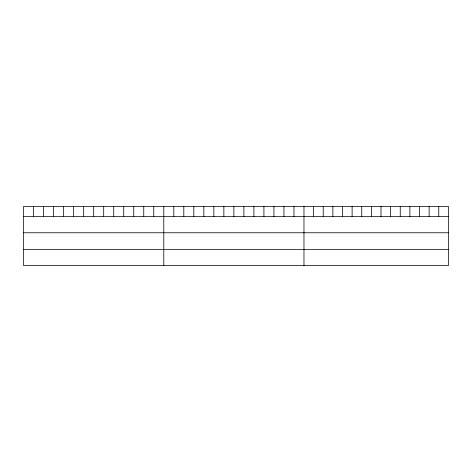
<?xml version="1.0" encoding="UTF-8"?>
<svg xmlns="http://www.w3.org/2000/svg" width="472" height="472" viewBox="0 0 472 472"><rect width="100%" height="100%" fill="white"/><g stroke="black" fill="none" stroke-linecap="round" stroke-linejoin="round"><path stroke-width="0.71" d="M448.4 232.761L448.4 206.453L23.6 206.453L23.6 265.547L448.4 265.547L448.4 232.761L23.6 232.761M23.6 216.613L448.4 216.613M23.6 249.399L448.4 249.399M438.771 206.453L438.771 216.613M429.142 206.453L429.142 216.613M419.514 206.453L419.514 216.613M409.885 206.453L409.885 216.613M400.256 206.453L400.256 216.613M390.627 206.453L390.627 216.613M380.998 206.453L380.998 216.613M371.37 206.453L371.37 216.613M361.741 206.453L361.741 216.613M352.112 206.453L352.112 216.613M342.483 206.453L342.483 216.613M332.854 206.453L332.854 216.613M323.226 206.453L323.226 216.613M313.597 206.453L313.597 216.613M303.968 206.453L303.968 265.547M293.956 206.453L293.956 216.613M283.943 206.453L283.943 216.613M273.931 206.453L273.931 216.613M263.913 206.453L263.913 216.613M253.901 206.453L253.901 216.613M243.888 206.453L243.888 216.613M233.876 206.453L233.876 216.613M223.864 206.453L223.864 216.613M213.851 206.453L213.851 216.613M203.839 206.453L203.839 216.613M193.821 206.453L193.821 216.613M183.809 206.453L183.809 216.613M173.796 206.453L173.796 216.613M163.784 206.453L163.784 265.547M153.772 206.453L153.772 216.613M143.759 206.453L143.759 216.613M133.747 206.453L133.747 216.613M123.729 206.453L123.729 216.613M113.717 206.453L113.717 216.613M103.704 206.453L103.704 216.613M93.692 206.453L93.692 216.613M83.68 206.453L83.68 216.613M73.667 206.453L73.667 216.613M63.655 206.453L63.655 216.613M53.637 206.453L53.637 216.613M43.625 206.453L43.625 216.613M33.612 206.453L33.612 216.613"/></g></svg>
